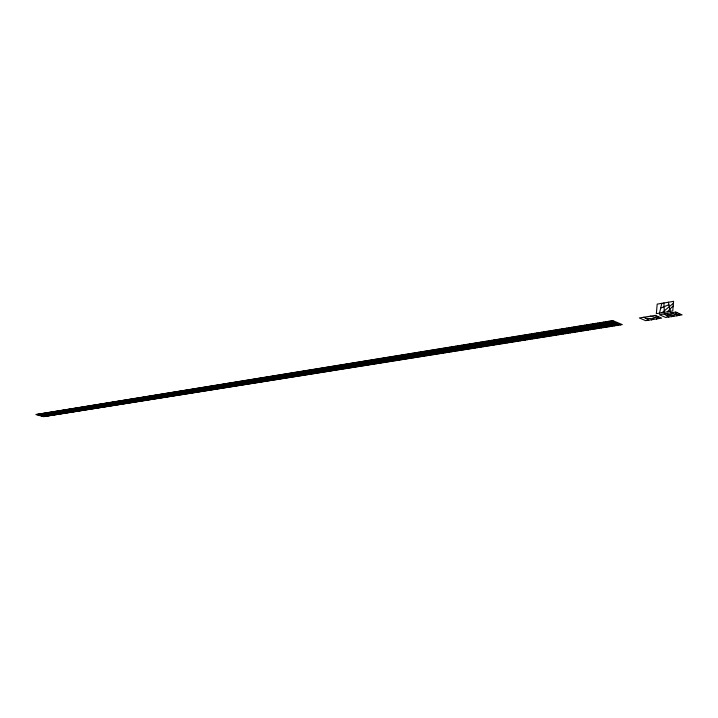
<?xml version="1.0" encoding="UTF-8"?>
<svg xmlns="http://www.w3.org/2000/svg" width="718" height="718" viewBox="0 0 718 718"><rect width="100%" height="100%" fill="white"/><g stroke="black" fill="none" stroke-linecap="round" stroke-linejoin="round"><path stroke-width="1.08" d="M659.528 313.12L661.799 303.346M656.494 319.169L658.469 316.988M676.823 315.938L678.932 313.703M667.354 311.756L673.017 306.083M662.149 312.599L673.242 303.391M651.432 319.977L656.701 316.216M671.617 316.764L677.164 312.922M660.506 308.166L668.799 304.773M666.412 315.714L673.197 313.82M645.401 318.164L653.057 318.81M650.32 316.18L659.196 318.505M670.639 312.895L679.587 315.256M42.999 413.389L50.745 415.516M42.281 413.505L50.027 415.623M41.563 413.622L49.309 415.74M40.854 413.739L48.591 415.857M40.145 413.855L47.873 415.964M39.436 413.972L47.164 416.081M38.727 414.089L46.446 416.198M38.018 414.205L45.737 416.305M37.309 414.313L45.028 416.422M36.6 414.43L44.319 416.53M51.66 411.979L59.45 414.124M50.933 412.096L58.723 414.241M50.206 412.222L57.987 414.358M49.479 412.338L57.26 414.474M48.752 412.455L56.534 414.591M48.034 412.572L55.807 414.708M47.307 412.688L55.08 414.825M46.589 412.805L54.353 414.941M45.862 412.922L53.626 415.058M45.144 413.038L52.908 415.166M44.426 413.155L52.181 415.282M43.708 413.272L51.463 415.399M61.236 410.418L69.081 412.599M60.5 410.543L68.336 412.715M59.756 410.66L67.582 412.832M59.011 410.786L66.837 412.949M58.275 410.902L66.092 413.074M57.53 411.028L65.356 413.191M56.794 411.145L64.611 413.308M56.058 411.261L63.866 413.424M55.322 411.387L63.13 413.541M54.586 411.504L62.394 413.658M53.85 411.62L61.658 413.774M53.123 411.746L60.922 413.891M52.387 411.863L60.186 414.008M70.265 408.955L78.145 411.154M69.502 409.08L77.382 411.27M68.748 409.197L76.629 411.396M67.995 409.323L75.866 411.513M67.241 409.448L75.103 411.638M66.487 409.565L74.349 411.755M65.733 409.691L73.595 411.881M64.979 409.816L72.841 411.997M64.225 409.933L72.087 412.114M63.48 410.059L71.333 412.24M62.735 410.175L70.579 412.356M61.99 410.301L69.825 412.473M79.465 407.456L87.399 409.682M78.693 407.582L86.618 409.807M77.921 407.707L85.846 409.933M77.149 407.833L85.065 410.05M76.377 407.959L84.293 410.175M75.614 408.084L83.521 410.301M74.843 408.21L82.749 410.418M74.08 408.336L81.978 410.543M73.317 408.452L81.215 410.669M72.545 408.578L80.443 410.786M71.782 408.704L79.68 410.911M71.028 408.829L78.908 411.028M88.072 406.056L96.041 408.309M87.282 406.182L95.252 408.434M86.492 406.307L94.453 408.56M85.711 406.442L93.663 408.686M84.921 406.567L92.882 408.811M84.141 406.693L92.092 408.937M83.36 406.819L91.303 409.063M82.579 406.944L90.522 409.188M81.798 407.079L89.741 409.314M81.017 407.205L88.96 409.431M80.245 407.33L88.179 409.556M96.831 404.629L104.846 406.909M96.024 404.764L104.038 407.034M95.225 404.889L103.23 407.169M94.426 405.024L102.423 407.294M93.627 405.149L101.624 407.42M92.828 405.284L100.816 407.546M92.03 405.41L100.017 407.671M91.231 405.535L99.219 407.806M90.441 405.67L98.42 407.932M89.651 405.796L97.63 408.057M88.861 405.921L96.831 408.183M105.752 403.175L113.812 405.482M104.936 403.31L112.986 405.616M104.119 403.444L112.17 405.742M103.302 403.579L111.344 405.876M102.486 403.704L110.527 406.002M101.678 403.839L109.71 406.137M100.861 403.974L108.894 406.262M100.053 404.099L108.086 406.388M99.246 404.234L107.269 406.523M98.438 404.369L106.461 406.648M97.63 404.494L105.654 406.783M114.844 401.694L122.949 404.028M114.009 401.829L122.105 404.162M113.184 401.963L121.27 404.297M112.349 402.098L120.436 404.431M111.523 402.233L119.601 404.557M110.689 402.367L118.766 404.692M109.863 402.502L117.94 404.826M109.037 402.636L117.115 404.961M108.212 402.771L116.28 405.087M107.395 402.906L115.454 405.221M106.569 403.04L114.629 405.347M123.263 400.321L131.403 402.681M122.419 400.464L130.55 402.816M121.566 400.599L129.698 402.951M120.723 400.743L128.845 403.085M119.879 400.877L128.001 403.229M119.035 401.012L127.158 403.363M118.201 401.147L126.305 403.489M117.357 401.29L125.462 403.624M116.522 401.425L124.627 403.758M115.679 401.559L123.783 403.893M131.834 398.93L140.001 401.317M130.963 399.073L139.139 401.452M130.102 399.208L138.269 401.586M129.249 399.352L137.407 401.73M128.387 399.495L136.546 401.865M127.526 399.63L135.684 401.999M126.673 399.773L134.822 402.143M125.821 399.908L133.97 402.277M124.968 400.052L133.108 402.412M124.115 400.186L132.256 402.547M140.548 397.512L148.761 399.926M139.669 397.655L147.881 400.061M138.789 397.799L147.002 400.204M137.919 397.943L146.122 400.339M137.039 398.086L145.242 400.482M136.169 398.221L144.363 400.626M135.298 398.364L143.492 400.761M134.428 398.508L142.613 400.904M133.566 398.652L141.742 401.039M132.695 398.786L140.872 401.174M148.527 396.21L156.775 398.652M147.63 396.354L155.878 398.786M146.741 396.507L154.98 398.93M145.853 396.65L154.092 399.073M144.964 396.794L153.194 399.217M144.076 396.937L152.306 399.361M143.196 397.081L151.417 399.504M142.308 397.225L150.529 399.639M141.428 397.368L149.649 399.782M157.547 394.747L165.831 397.207M156.632 394.891L164.916 397.35M155.725 395.044L164.009 397.494M154.819 395.187L163.094 397.646M153.921 395.331L162.187 397.79M153.015 395.483L161.281 397.934M152.117 395.627L160.374 398.077M151.211 395.771L159.477 398.221M150.313 395.923L158.57 398.364M149.425 396.067L157.673 398.508M165.795 393.401L174.124 395.887M164.871 393.554L173.191 396.04M163.955 393.697L172.266 396.183M163.031 393.85L171.342 396.327M162.115 394.002L170.417 396.48M161.2 394.146L169.502 396.623M160.276 394.299L168.577 396.767M159.369 394.451L167.662 396.919M158.454 394.595L166.747 397.063M174.187 392.037L182.552 394.55M173.253 392.19L181.6 394.703M172.311 392.342L180.667 394.846M171.378 392.495L179.724 394.999M170.444 392.647L178.782 395.151M169.511 392.8L177.849 395.295M168.577 392.952L176.915 395.447M167.653 393.096L175.982 395.591M166.72 393.249L175.048 395.744M182.722 390.646L191.114 393.186M181.762 390.798L190.153 393.338M180.81 390.96L189.193 393.491M179.859 391.113L188.242 393.644M178.908 391.265L187.29 393.796M177.965 391.418L186.339 393.949M177.014 391.57L185.388 394.101M176.072 391.732L184.436 394.245M175.129 391.884L183.494 394.397M190.423 389.389L198.85 391.956M189.453 389.551L197.872 392.109M188.484 389.703L196.903 392.27M187.524 389.865L195.933 392.423M186.554 390.018L194.964 392.575M185.594 390.179L194.004 392.728M184.634 390.332L193.034 392.881M183.673 390.493L192.074 393.033M198.24 388.124L206.694 390.709M197.253 388.276L205.707 390.861M196.274 388.438L204.72 391.023M195.296 388.6L203.741 391.175M194.318 388.761L202.754 391.337M193.339 388.914L201.776 391.489M192.37 389.075L200.798 391.642M191.392 389.237L199.819 391.804M207.179 386.661L215.669 389.282M206.174 386.831L214.664 389.443M205.177 386.993L213.659 389.605M204.181 387.155L212.663 389.757M203.185 387.316L211.657 389.919M202.189 387.478L210.661 390.08M201.202 387.639L209.665 390.233M200.214 387.801L208.678 390.395M199.227 387.962L207.681 390.547M215.247 385.351L223.774 387.989M214.233 385.512L222.751 388.151M213.219 385.683L221.736 388.312M212.205 385.844L220.713 388.474M211.2 386.015L219.699 388.635M210.186 386.176L218.694 388.797M209.18 386.338L217.68 388.959M208.175 386.499L216.674 389.12M222.409 384.184L230.963 386.849M221.386 384.354L229.931 387.011M220.354 384.516L228.898 387.181M219.331 384.686L227.866 387.343M218.308 384.857L226.843 387.505M217.285 385.019L225.811 387.666M216.262 385.189L224.788 387.828M230.72 382.829L239.3 385.521M229.67 382.999L238.25 385.692M228.629 383.17L237.2 385.853M227.588 383.34L236.159 386.024M226.547 383.511L235.118 386.185M225.515 383.681L234.077 386.356M224.474 383.852L233.036 386.517M223.442 384.013L231.995 386.688M239.157 381.455L247.764 384.175M238.089 381.635L246.705 384.345M237.03 381.805L245.637 384.516M235.98 381.976L244.578 384.686M234.921 382.147L243.519 384.848M233.871 382.317L242.46 385.019M232.811 382.488L241.401 385.189M231.77 382.658L240.351 385.36M246.642 380.244L255.285 382.981M245.565 380.414L254.199 383.152M244.497 380.594L253.122 383.322M243.42 380.764L252.054 383.493M242.352 380.935L250.977 383.663M241.284 381.114L249.9 383.834M240.216 381.285L248.832 384.004M254.235 379.005L262.905 381.77M253.149 379.185L261.81 381.94M252.054 379.355L260.715 382.12M250.968 379.535L259.629 382.29M249.882 379.714L258.534 382.461M248.805 379.885L257.448 382.64M247.719 380.064L256.362 382.811M261.935 377.749L270.632 380.54M260.831 377.928L269.519 380.719M259.728 378.108L268.415 380.89M258.624 378.287L267.302 381.07M257.52 378.467L266.199 381.24M256.425 378.646L265.104 381.42M255.33 378.826L264 381.59M269.744 376.483L278.467 379.292M268.622 376.663L277.336 379.472M267.5 376.842L276.215 379.651M266.387 377.031L275.093 379.831M265.265 377.21L273.971 380.01M264.152 377.39L272.858 380.19M263.048 377.569L271.745 380.361M277.66 375.191L286.41 378.027M276.52 375.379L285.261 378.215M275.389 375.559L284.122 378.395M274.249 375.747L282.991 378.574M273.118 375.927L281.851 378.754M271.996 376.115L280.72 378.933M270.865 376.295L279.589 379.113M284.534 374.069L293.303 376.932M283.386 374.257L292.145 377.121M282.237 374.446L290.996 377.3M281.088 374.634L289.848 377.48M279.939 374.823L288.699 377.668M278.799 375.002L287.55 377.847M292.666 372.75L301.461 375.64M291.49 372.938L300.286 375.819M290.332 373.127L299.119 376.008M289.166 373.315L297.952 376.196M288.008 373.504L296.785 376.376M286.841 373.692L295.619 376.564M285.692 373.881L294.461 376.753M299.72 371.601L308.543 374.509M298.535 371.789L307.358 374.697M297.36 371.987L306.173 374.886M296.184 372.175L304.988 375.074M295.008 372.364L303.813 375.263M293.833 372.561L302.637 375.451M306.864 370.434L315.714 373.369M305.671 370.632L314.511 373.557M304.477 370.829L313.308 373.755M303.283 371.018L312.115 373.943M302.099 371.215L310.921 374.132M300.905 371.403L309.727 374.32M315.319 369.061L324.186 372.023M314.107 369.258L322.965 372.211M312.895 369.456L321.754 372.409M311.684 369.653L320.542 372.606M310.472 369.851L319.33 372.795M309.27 370.048L318.119 372.983M308.067 370.237L316.916 373.18M322.66 367.867L331.554 370.847M321.431 368.065L330.316 371.044M320.201 368.262L329.086 371.242M318.98 368.469L327.857 371.439M317.76 368.666L326.636 371.637M316.539 368.864L325.407 371.825M666.214 313.847L673.825 316.414M328.853 366.862L337.756 369.86M327.605 367.06L336.518 370.057M326.367 367.266L335.27 370.255M325.128 367.463L334.032 370.452M323.89 367.661L332.784 370.65M336.365 365.633L345.295 368.666M335.109 365.839L344.03 368.864M333.852 366.045L342.773 369.07M332.596 366.252L341.517 369.267M331.348 366.449L340.26 369.465M330.101 366.656L339.013 369.662M343.976 364.394L352.924 367.454M342.701 364.6L351.649 367.652M341.427 364.807L350.375 367.858M340.161 365.013L349.101 368.056M338.887 365.22L347.826 368.262M337.631 365.426L346.561 368.46M350.393 363.353L359.359 366.431M349.101 363.559L358.067 366.629M347.817 363.775L356.783 366.835M346.534 363.981L355.491 367.042M345.25 364.188L354.207 367.248M358.183 362.078L367.176 365.184M356.873 362.294L365.866 365.39M355.572 362.509L364.556 365.597M354.27 362.716L363.254 365.812M352.978 362.931L361.953 366.018M351.685 363.137L360.66 366.225M364.753 361.01L373.764 364.134M363.434 361.226L372.436 364.349M362.114 361.441L371.116 364.556M360.804 361.657L369.806 364.771M359.494 361.872L368.487 364.977M372.732 359.718L381.761 362.868M371.394 359.933L380.423 363.075M370.057 360.149L379.086 363.29M368.729 360.364L377.749 363.505M367.401 360.58L376.42 363.712M366.072 360.795L375.092 363.927M379.463 358.623L388.51 361.791M378.108 358.838L387.155 362.007M376.762 359.063L385.799 362.222M375.415 359.278L384.453 362.437M374.069 359.494L383.107 362.653M386.266 357.51L395.331 360.705M384.893 357.735L393.958 360.921M383.538 357.959L392.593 361.145M382.173 358.174L391.229 361.36M380.818 358.399L389.865 361.576M393.141 356.388L402.224 359.61M391.759 356.613L400.841 359.826M390.386 356.837L399.459 360.05M389.003 357.061L398.077 360.265M387.63 357.286L396.704 360.49M400.097 355.257L409.197 358.497M398.705 355.491L407.797 358.722M397.305 355.715L406.397 358.946M395.914 355.94L405.006 359.171M394.532 356.164L403.615 359.386M407.133 354.118L416.252 357.376M405.724 354.342L414.833 357.609M404.306 354.575L413.424 357.833M402.906 354.8L412.006 358.058M401.497 355.033L410.606 358.273M414.25 352.96L423.378 356.245M412.814 353.193L421.951 356.469M411.387 353.418L420.524 356.702M409.969 353.651L419.097 356.927M408.551 353.884L417.67 357.151M419.994 352.017L429.14 355.329M418.549 352.251L427.695 355.563M417.113 352.493L426.259 355.787M415.677 352.726L424.814 356.02M427.255 350.842L436.418 354.171M425.792 351.075L434.955 354.405M424.338 351.308L433.501 354.638M422.893 351.551L432.048 354.871M421.439 351.784L430.594 355.096M433.125 349.881L442.297 353.238M431.653 350.124L440.825 353.471M430.181 350.366L439.353 353.705M428.718 350.599L437.881 353.938M440.529 348.679L449.728 352.053M439.048 348.921L448.229 352.296M437.558 349.163L446.749 352.529M436.077 349.406L445.259 352.762M434.596 349.639L443.778 353.005M446.524 347.7L455.733 351.102M445.016 347.943L454.225 351.335M443.518 348.194L452.717 351.578M442.028 348.436L451.218 351.82M454.09 346.471L463.307 349.89M452.573 346.713L461.791 350.133M451.057 346.965L460.265 350.375M449.54 347.207L458.748 350.617M448.032 347.458L457.24 350.86M460.211 345.475L469.437 348.921M458.676 345.726L467.903 349.163M457.142 345.977L466.368 349.406M455.616 346.22L464.833 349.648M466.377 344.469L475.63 347.934M464.833 344.721L474.077 348.185M463.29 344.972L472.525 348.427M461.746 345.223L470.981 348.679M472.615 343.455L481.868 346.947M471.053 343.707L480.306 347.189M469.491 343.967L478.744 347.44M467.93 344.218L477.183 347.691M478.906 342.432L488.177 345.941M477.326 342.683L486.589 346.193M475.756 342.944L485.018 346.444M474.185 343.195L483.438 346.695M485.26 341.4L494.54 344.927M483.663 341.651L492.943 345.178M482.074 341.912L491.345 345.439M480.486 342.172L489.757 345.69M491.668 340.35L500.958 343.904M490.062 340.61L499.351 344.164M488.455 340.879L497.745 344.416M486.858 341.14L496.138 344.676M498.148 339.3L507.446 342.872M496.524 339.56L505.822 343.132M494.899 339.829L504.198 343.392M493.284 340.09L502.573 343.653M504.682 338.232L513.998 341.831M503.04 338.501L512.347 342.091M501.406 338.77L510.713 342.351M499.773 339.031L509.08 342.612M511.279 337.164L520.604 340.781M509.627 337.433L518.943 341.05M507.976 337.702L517.292 341.31M506.325 337.963L515.641 341.571M516.278 336.347L525.603 339.991M514.609 336.616L523.934 340.251M512.939 336.886L522.264 340.52M522.991 335.252L532.334 338.914M521.304 335.53L530.647 339.183M519.626 335.8L528.96 339.452M517.947 336.078L527.281 339.722M529.767 334.148L539.119 337.837M528.071 334.426L537.414 338.106M526.375 334.705L535.718 338.375M524.678 334.983L534.021 338.645M534.901 333.314L544.253 337.02M533.187 333.592L542.539 337.289M531.473 333.87L540.825 337.568M541.794 332.192L551.164 335.925M540.071 332.47L549.432 336.195M538.338 332.757L547.699 336.473M536.615 333.035L545.976 336.742M547.017 331.339L556.387 335.091M545.276 331.626L554.646 335.369M543.535 331.913L552.905 335.647M552.277 330.486L561.655 334.256M550.518 330.774L559.896 334.534M548.767 331.061L558.137 334.812M559.349 329.338L568.737 333.125M557.572 329.625L566.96 333.412M555.804 329.912L565.192 333.69M554.036 330.199L563.424 333.969M564.698 328.467L574.095 332.272M562.912 328.754L572.309 332.56M561.126 329.041L570.523 332.847M570.092 327.587L579.489 331.42M568.288 327.884L577.685 331.707M566.493 328.171L575.89 331.985M577.344 326.403L586.759 330.262M575.522 326.699L584.937 330.549M573.709 326.995L583.115 330.836M571.896 327.291L581.302 331.133M582.837 325.514L592.251 329.382M580.997 325.81L590.411 329.679M579.175 326.107L588.58 329.966M588.365 324.608L597.789 328.503M586.516 324.913L595.94 328.799M584.676 325.209L594.091 329.095M593.939 323.701L603.362 327.623M592.081 324.006L601.505 327.92M590.223 324.312L599.638 328.216M599.557 322.786L608.99 326.726M597.681 323.091L607.105 327.022M595.805 323.396L605.238 327.318M605.22 321.87L614.653 325.819M603.326 322.176L612.759 326.125M601.442 322.481L610.874 326.421M610.928 320.937L620.361 324.913M609.017 321.251L618.458 325.218M607.114 321.556L616.556 325.523M643.849 317.23L648.74 320.174M663.997 313.972L668.862 316.97M668.431 302.224L670.253 311.379M664.356 312.24L663.872 302.897M673.583 301.354L672.766 310.966L656.351 313.64L657.185 304.127L673.583 301.354M612.84 320.632L35.9 414.546L43.61 416.646L622.282 324.608L612.84 320.632M655.337 315.373L639.361 317.957L645.653 320.659L661.637 318.119L655.337 315.373M675.8 312.061L659.384 314.717L665.685 317.473L682.1 314.861L675.8 312.061"/></g></svg>
